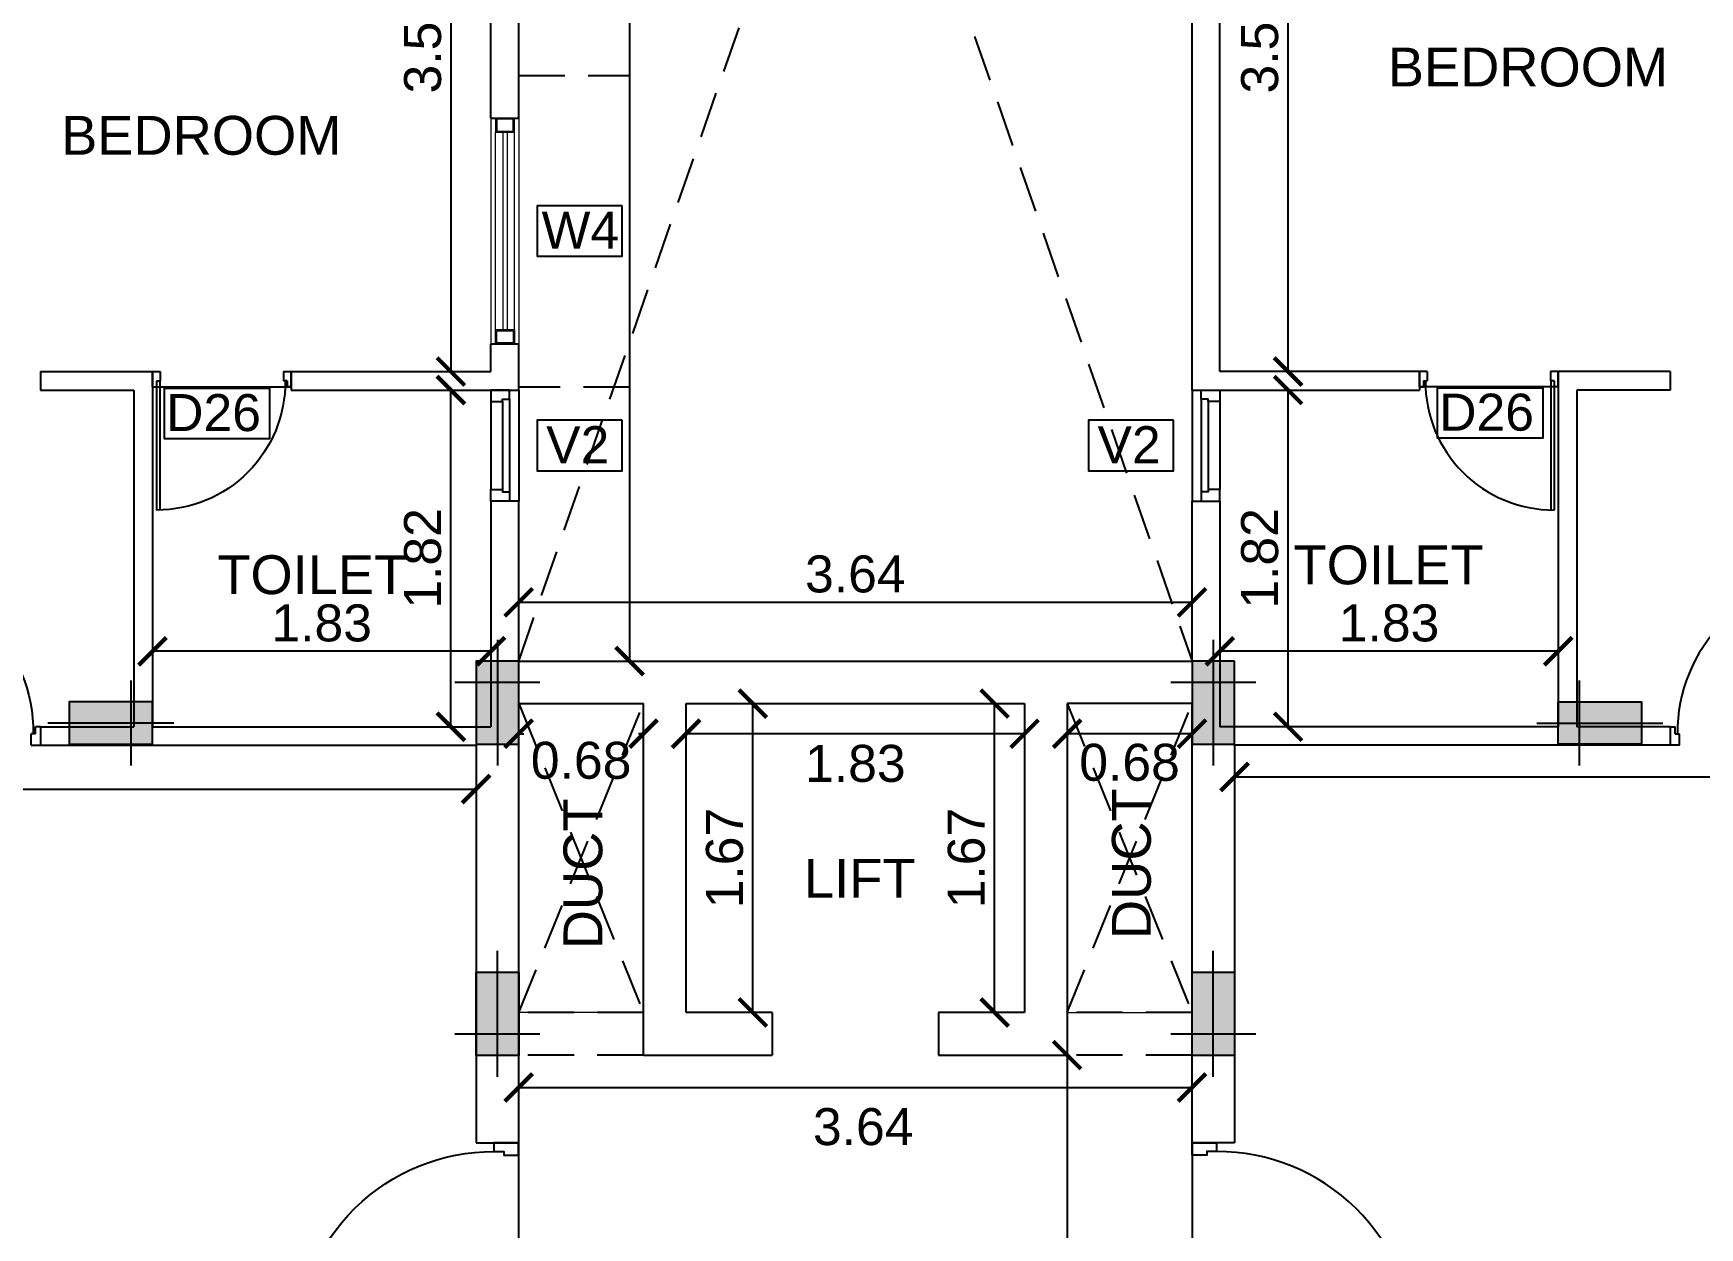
# Model space of a CAD drawing. Header units: metres. Extents: x 2130 to 3135, y 5414 to 5819.
# Drawn here: x 2916.12 to 2925.13, y 5622.98 to 5629.44 of the extents above; entities that cross this region are included whole.
import ezdxf
from ezdxf.enums import TextEntityAlignment as Align

# ---------------------------------------------------------------- set-up
doc = ezdxf.new("R2010")
doc.units = ezdxf.units.M
doc.header["$MEASUREMENT"] = 0
doc.header["$PDMODE"] = 34
doc.linetypes.add('HIDDEN', pattern=[0.375, 0.25, -0.125])
doc.layers.get('0').update_dxf_attribs({"lineweight": 18})
doc.layers.get('Defpoints').update_dxf_attribs({"lineweight": 18})
for name, color, linetype in [('col', 1, 'Continuous'), ('DIM', 8, 'Continuous'), ('JD', 3, 'Continuous'), ('WALL', 2, 'Continuous'), ('WIN', 5, 'Continuous')]:
    doc.layers.add(name, color=color, linetype=linetype)
doc.layers.add('text', color=7, linetype='Continuous', lineweight=25)
doc.styles.add('A1', font='arial.ttf')
doc.styles.add('R1', font='arial.ttf')
doc.dimstyles.new('DIM-CMDA', dxfattribs={"dimtxt": 0.2, "dimasz": 0.15, "dimexe": 0.05, "dimexo": 0.0625, "dimgap": 0.05, "dimtad": 1, "dimzin": 1, "dimdsep": 46, "dimtxsty": 'R1', "dimblk": 'ARCHTICK', "dimcen": 0.09, "dimse1": 1, "dimse2": 1, "dimclrd": 8, "dimclre": 8, "dimadec": 0, "dimazin": 0, "dimtm": 1e-09, "dimtfac": 1, "dimtofl": 0, "dimtmove": 2, "dimatfit": 3, "dimfxl": 0, "dimtolj": 1, "dimtzin": 0, "dimlwd": -1, "dimlwe": -1, "dimarcsym": 0})

# ---------------------------------------------------------------- blocks, each defined once
blk = doc.blocks.new('A$C184E58E8')
for points in [[(825, 900), (825, 820), (865, 820), (865, 900)], [(825, 180), (825, 820), (865, 820), (865, 180)], [(835, 180), (835, 820), (855, 820), (855, 180)], [(825, 100), (825, 180), (865, 180), (865, 100)], [(35, 100), (35, 60), (50, 60), (50, 50), (50, 0), (0, 0), (0, 100)], [(865, 100), (900, 100), (900, 0), (850, 0), (850, 50), (850, 60), (865, 60)]]:
    blk.add_lwpolyline(points, close=True)
blk.add_arc((830, 105), 795, 90.36035, 180.36035)
blk = doc.blocks.new('MD')
at = {"layer": 'WIN'}
blk.add_line((-132.8668, 1580.5607), (-133.9268, 1580.5607), dxfattribs=at)
at = {"layer": 'WIN', "xscale": -0.0011777777776842, "yscale": 0.0011777777776842, "zscale": 0.0011777777776842}
blk.add_blockref('A$C184E58E8', (-132.8668, 1580.5607), dxfattribs=at)
blk = doc.blocks.new('A$C451D3D78')
at = {"layer": 'WIN'}
for p, q in [((0.8133, 0.915), (0.9133, 0.915)), ((0.8133, 0.915), (0.8133, 0.8881)), ((0.9133, 0.915), (0.9133, 0.8642)), ((0.8515, 0.8873), (0, 0.8873)), ((0.8515, 0.8661), (0.0013, 0.8661)), ((0.8515, 0.8881), (0.8133, 0.8881)), ((0.8515, 0.8881), (0.8515, 0.8642)), ((0.9133, 0.8642), (0.8515, 0.8642)), ((0.8515, 0.0269), (0.8133, 0.0269)), ((0.8133, 0), (0.8133, 0.0269)), ((0.9133, 0.0508), (0.8515, 0.0508)), ((0.8515, 0.0269), (0.8515, 0.0508)), ((0.9133, 0.0508), (0.9133, 0)), ((0.8133, 0), (0.9133, 0))]:
    blk.add_line(p, q, dxfattribs=at)
blk.add_arc((0.8462, 0.8847), 0.8458, 179.82075, 270.35447, dxfattribs=at)
blk = doc.blocks.new('A$C43150011')
at = {"layer": 'WIN'}
for p, q in [((0.6667, 0.75), (0.7486, 0.75)), ((0.6667, 0.75), (0.6667, 0.7279)), ((0.6979, 0.7279), (0.6667, 0.7279)), ((0.6979, 0.7279), (0.6979, 0.7083)), ((0.7486, 0.7083), (0.7486, 0.75)), ((0.7486, 0.7083), (0.6979, 0.7083)), ((0.6979, 0.0227), (0, 0.0227)), ((0.6979, 0.0401), (0.0011, 0.0401)), ((0.6667, 0), (0.6667, 0.0221)), ((0.6979, 0.0221), (0.6667, 0.0221)), ((0.6667, 0), (0.7486, 0)), ((0.7486, 0.0417), (0.6979, 0.0417)), ((0.6979, 0.0221), (0.6979, 0.0417)), ((0.7486, 0), (0.7486, 0.0417))]:
    blk.add_line(p, q, dxfattribs=at)
blk.add_lwpolyline([(0.6667, 0), (0.6667, 0.75)], dxfattribs=at)
blk.add_arc((0.6936, 0.0249), 0.6933, 89.64553, 180.17925, dxfattribs=at)
blk = doc.blocks.new('A$C5D530010')
at = {"layer": 'WIN', "lineweight": 9}
blk.add_lwpolyline([(0.0635, 0.0766), (0.0635, 1.1434), (0.0889, 1.1434), (0.0889, 0.0766)], close=True, dxfattribs=at)
at = {"color": 7, "lineweight": 9}
for points in [[(0.0254, 1.22), (0.127, 1.22), (0.127, 1.1434), (0.0254, 1.1434)], [(0.0254, 0), (0.0254, 0.0766), (0.127, 0.0766), (0.127, 0)]]:
    blk.add_wipeout(points, dxfattribs=at).dxf.layer = 'WIN'
at = {"layer": 'WIN', "lineweight": 9}
for p, q in [((0, 0), (0, 1.22)), ((0.15, 0), (0.15, 1.22)), ((0.0254, 1.1434), (0.0254, 0.0766)), ((0.127, 1.1434), (0.127, 0.0766))]:
    blk.add_line(p, q, dxfattribs=at)
at = {"layer": 'WIN', "color": 7, "lineweight": 9}
for points in [[(0.0254, 1.22), (0.0254, 1.1434), (0.127, 1.1434), (0.127, 1.22), (0.0254, 1.22)], [(0.127, 0), (0.0254, 0), (0.0254, 0.0766), (0.127, 0.0766), (0.127, 0)]]:
    blk.add_lwpolyline(points, dxfattribs=at)
for points in [[(0.0315, 1.2139), (0.0315, 1.1495), (0.1209, 1.1495), (0.1209, 1.2139)], [(0.1209, 0.0061), (0.0315, 0.0061), (0.0315, 0.0705), (0.1209, 0.0705)]]:
    blk.add_lwpolyline(points, close=True, dxfattribs=at)
blk = doc.blocks.new('A$C1E3E09E3')
at = {"layer": 'WIN'}
for p, q in [((0, 0.6), (0, 0)), ((0.0499, 0.5505), (0.0499, 0.0495)), ((0.0875, 0.5375), (0.0875, 0.0625)), ((0.15, 0.5375), (0.15, 0.0625))]:
    blk.add_line(p, q, dxfattribs=at)
at = {"layer": 'WIN', "color": 9}
for points in [[(0.0499, 0.5505), (0.0499, 0.6), (0.15, 0.6), (0.15, 0.5375), (0.0875, 0.5375), (0.0875, 0.5505), (0.0499, 0.5505)], [(0.0499, 0.0495), (0.0499, 0), (0.15, 0), (0.15, 0.0625), (0.0875, 0.0625), (0.0875, 0.0495), (0.0499, 0.0495)]]:
    blk.add_lwpolyline(points, dxfattribs=at)
blk = doc.blocks.new('230x450')
blk.add_hatch(color=0).paths.add_polyline_path([(1594.8731, -175.0392), (1595.1031, -175.0392), (1595.1031, -175.4892), (1594.8731, -175.4892)])
at = {"color": 0}
for p, q in [((1594.9881, -174.9242), (1594.9881, -175.6042)), ((1594.7581, -175.1542), (1595.2181, -175.1542))]:
    blk.add_line(p, q, dxfattribs=at)
blk.add_lwpolyline([(1594.8731, -175.0392), (1595.1031, -175.0392), (1595.1031, -175.4892), (1594.8731, -175.4892)], close=True, dxfattribs=at)
blk = doc.blocks.new('_ArchTick')
at = {"color": 0, "linetype": 'ByBlock', "const_width": 0.15}
blk.add_lwpolyline([(-0.5, -0.5), (0.5, 0.5)], dxfattribs=at)
blk = doc.blocks.new('*D184')
at = {"layer": 'Defpoints', "color": 0}
for p in [(2921.1976, 5636.5075), (2919.3463, 5626.0475), (2921.1976, 5626.0475)]:
    blk.add_point(p, dxfattribs=at)
at = {"layer": 'DIM', "color": 8}
blk.add_line((2919.3463, 5636.5075), (2919.3463, 5626.0475), dxfattribs=at)
at = {"layer": 'DIM', "color": 8, "xscale": 0.15, "yscale": 0.15, "zscale": 0.15}
for p, rotation in [((2919.3463, 5636.5075), 90), ((2919.3463, 5626.0475), 270)]:
    blk.add_blockref('_ArchTick', p, dxfattribs=dict(at, rotation=rotation))
at = {"layer": 'DIM', "color": 0, "insert": (2919.1942, 5631.2775), "char_height": 0.2, "attachment_point": 5, "rotation": 90, "style": 'R1'}
blk.add_mtext('\\A1;10.46', dxfattribs=at)
blk = doc.blocks.new('*D363')
at = {"layer": 'Defpoints', "color": 0}
for p in [(2929.5363, 5625.4214), (2922.6163, 5623.6922), (2929.5363, 5623.0175)]:
    blk.add_point(p, dxfattribs=at)
at = {"layer": 'DIM', "color": 8}
blk.add_line((2922.6163, 5625.4214), (2929.5363, 5625.4214), dxfattribs=at)
at = {"layer": 'DIM', "color": 8, "xscale": 0.15, "yscale": 0.15, "zscale": 0.15, "rotation": 180}
blk.add_blockref('_ArchTick', (2922.6163, 5625.4214), dxfattribs=at)
at = {"layer": 'DIM', "color": 8, "xscale": 0.15, "yscale": 0.15, "zscale": 0.15}
blk.add_blockref('_ArchTick', (2929.5363, 5625.4214), dxfattribs=at)
at = {"layer": 'DIM', "color": 0, "insert": (2926.2513, 5625.2076), "char_height": 0.2, "attachment_point": 5, "style": 'R1'}
blk.add_mtext('\\A1;6.92', dxfattribs=at)
blk = doc.blocks.new('*D366')
at = {"layer": 'Defpoints', "color": 0}
for p in [(2919.6513, 5625.8175), (2921.4813, 5625.8175), (2919.6513, 5625.6549)]:
    blk.add_point(p, dxfattribs=at)
at = {"layer": 'DIM', "color": 8}
blk.add_line((2921.4813, 5625.6549), (2919.6513, 5625.6549), dxfattribs=at)
at = {"layer": 'DIM', "color": 8, "xscale": 0.15, "yscale": 0.15, "zscale": 0.15, "rotation": 180}
blk.add_blockref('_ArchTick', (2919.6513, 5625.6549), dxfattribs=at)
at = {"layer": 'DIM', "color": 8, "xscale": 0.15, "yscale": 0.15, "zscale": 0.15}
blk.add_blockref('_ArchTick', (2921.4813, 5625.6549), dxfattribs=at)
at = {"layer": 'DIM', "color": 0, "insert": (2920.5663, 5625.4932), "char_height": 0.2, "attachment_point": 5, "style": 'R1'}
blk.add_mtext('\\A1;1.83', dxfattribs=at)
blk = doc.blocks.new('*D367')
at = {"layer": 'Defpoints', "color": 0}
for p in [(2921.3193, 5625.8175), (2921.4813, 5625.8175), (2921.4813, 5624.1475)]:
    blk.add_point(p, dxfattribs=at)
at = {"layer": 'DIM', "color": 8}
blk.add_line((2921.3193, 5624.1475), (2921.3193, 5625.8175), dxfattribs=at)
at = {"layer": 'DIM', "color": 8, "xscale": 0.15, "yscale": 0.15, "zscale": 0.15}
for p, rotation in [((2921.3193, 5625.8175), 90), ((2921.3193, 5624.1475), 270)]:
    blk.add_blockref('_ArchTick', p, dxfattribs=dict(at, rotation=rotation))
at = {"layer": 'DIM', "color": 0, "insert": (2921.1672, 5624.9825), "char_height": 0.2, "attachment_point": 5, "rotation": 90, "style": 'R1'}
blk.add_mtext('\\A1;1.67', dxfattribs=at)
blk = doc.blocks.new('*D368')
at = {"layer": 'Defpoints', "color": 0}
for p in [(2918.7463, 5625.8175), (2919.4213, 5625.8175), (2918.7463, 5625.6549)]:
    blk.add_point(p, dxfattribs=at)
at = {"layer": 'DIM', "color": 8}
for p, q in [((2918.7463, 5625.6549), (2918.7738, 5625.6549)), ((2919.4213, 5625.6549), (2919.3937, 5625.6549))]:
    blk.add_line(p, q, dxfattribs=at)
at = {"layer": 'DIM', "color": 8, "xscale": 0.15, "yscale": 0.15, "zscale": 0.15, "rotation": 180}
blk.add_blockref('_ArchTick', (2918.7463, 5625.6549), dxfattribs=at)
at = {"layer": 'DIM', "color": 8, "xscale": 0.15, "yscale": 0.15, "zscale": 0.15}
blk.add_blockref('_ArchTick', (2919.4213, 5625.6549), dxfattribs=at)
at = {"layer": 'DIM', "color": 0, "insert": (2919.0838, 5625.5098), "char_height": 0.2, "attachment_point": 5, "style": 'R1'}
blk.add_mtext('\\A1;0.68', dxfattribs=at)
blk = doc.blocks.new('*D369')
at = {"layer": 'Defpoints', "color": 0}
for p in [(2919.6513, 5625.8175), (2920.0121, 5625.8175), (2919.6513, 5624.1475)]:
    blk.add_point(p, dxfattribs=at)
at = {"layer": 'DIM', "color": 8}
blk.add_line((2920.0121, 5624.1475), (2920.0121, 5625.8175), dxfattribs=at)
at = {"layer": 'DIM', "color": 8, "xscale": 0.15, "yscale": 0.15, "zscale": 0.15}
for p, rotation in [((2920.0121, 5625.8175), 90), ((2920.0121, 5624.1475), 270)]:
    blk.add_blockref('_ArchTick', p, dxfattribs=dict(at, rotation=rotation))
at = {"layer": 'DIM', "color": 0, "insert": (2919.86, 5624.9825), "char_height": 0.2, "attachment_point": 5, "rotation": 90, "style": 'R1'}
blk.add_mtext('\\A1;1.67', dxfattribs=at)
blk = doc.blocks.new('*D370')
at = {"layer": 'Defpoints', "color": 0}
for p in [(2921.7113, 5625.8175), (2922.3863, 5625.8175), (2921.7113, 5625.6549)]:
    blk.add_point(p, dxfattribs=at)
at = {"layer": 'DIM', "color": 8}
blk.add_line((2922.3863, 5625.6549), (2921.7113, 5625.6549), dxfattribs=at)
at = {"layer": 'DIM', "color": 8, "xscale": 0.15, "yscale": 0.15, "zscale": 0.15, "rotation": 180}
blk.add_blockref('_ArchTick', (2921.7113, 5625.6549), dxfattribs=at)
at = {"layer": 'DIM', "color": 8, "xscale": 0.15, "yscale": 0.15, "zscale": 0.15}
blk.add_blockref('_ArchTick', (2922.3863, 5625.6549), dxfattribs=at)
at = {"layer": 'DIM', "color": 0, "insert": (2922.0488, 5625.499), "char_height": 0.2, "attachment_point": 5, "style": 'R1'}
blk.add_mtext('\\A1;0.68', dxfattribs=at)
blk = doc.blocks.new('*D371')
at = {"layer": 'Defpoints', "color": 0}
for p in [(2922.3863, 5623.7423), (2918.7463, 5623.6135), (2922.3863, 5623.5734)]:
    blk.add_point(p, dxfattribs=at)
at = {"layer": 'DIM', "color": 8}
blk.add_line((2918.7463, 5623.7423), (2922.3863, 5623.7423), dxfattribs=at)
at = {"layer": 'DIM', "color": 8, "xscale": 0.15, "yscale": 0.15, "zscale": 0.15, "rotation": 180}
blk.add_blockref('_ArchTick', (2918.7463, 5623.7423), dxfattribs=at)
at = {"layer": 'DIM', "color": 8, "xscale": 0.15, "yscale": 0.15, "zscale": 0.15}
blk.add_blockref('_ArchTick', (2922.3863, 5623.7423), dxfattribs=at)
at = {"layer": 'DIM', "color": 0, "insert": (2920.6089, 5623.5294), "char_height": 0.2, "attachment_point": 5, "style": 'R1'}
blk.add_mtext('\\A1;3.64', dxfattribs=at)
blk = doc.blocks.new('*D372')
at = {"layer": 'Defpoints', "color": 0}
for p in [(2921.3638, 5623.9175), (2921.3638, 5620.6375), (2921.7113, 5620.6375)]:
    blk.add_point(p, dxfattribs=at)
at = {"layer": 'DIM', "color": 8}
blk.add_line((2921.7113, 5623.9175), (2921.7113, 5620.6375), dxfattribs=at)
at = {"layer": 'DIM', "color": 8, "xscale": 0.15, "yscale": 0.15, "zscale": 0.15}
for p, rotation in [((2921.7113, 5623.9175), 90), ((2921.7113, 5620.6375), 270)]:
    blk.add_blockref('_ArchTick', p, dxfattribs=dict(at, rotation=rotation))
at = {"layer": 'DIM', "color": 0, "insert": (2921.5591, 5622.2775), "char_height": 0.2, "attachment_point": 5, "rotation": 90, "style": 'R1'}
blk.add_mtext('\\A1;3.28', dxfattribs=at)
blk = doc.blocks.new('*D377')
at = {"layer": 'Defpoints', "color": 0}
for p in [(2911.5963, 5625.5191), (2918.5163, 5625.5191), (2918.5163, 5625.3553)]:
    blk.add_point(p, dxfattribs=at)
at = {"layer": 'DIM', "color": 8}
blk.add_line((2911.5963, 5625.3553), (2918.5163, 5625.3553), dxfattribs=at)
at = {"layer": 'DIM', "color": 8, "xscale": 0.15, "yscale": 0.15, "zscale": 0.15, "rotation": 180}
blk.add_blockref('_ArchTick', (2911.5963, 5625.3553), dxfattribs=at)
at = {"layer": 'DIM', "color": 8, "xscale": 0.15, "yscale": 0.15, "zscale": 0.15}
blk.add_blockref('_ArchTick', (2918.5163, 5625.3553), dxfattribs=at)
at = {"layer": 'DIM', "color": 0, "insert": (2914.8813, 5625.1715), "char_height": 0.2, "attachment_point": 5, "style": 'R1'}
blk.add_mtext('\\A1;6.92', dxfattribs=at)
blk = doc.blocks.new('*D384')
at = {"layer": 'Defpoints', "color": 0}
for p in [(2916.7663, 5626.1002), (2916.7663, 5625.6925), (2918.5963, 5625.6925)]:
    blk.add_point(p, dxfattribs=at)
at = {"layer": 'DIM', "color": 8}
blk.add_line((2918.5963, 5626.1002), (2916.7663, 5626.1002), dxfattribs=at)
at = {"layer": 'DIM', "color": 8, "xscale": 0.15, "yscale": 0.15, "zscale": 0.15, "rotation": 180}
blk.add_blockref('_ArchTick', (2916.7663, 5626.1002), dxfattribs=at)
at = {"layer": 'DIM', "color": 8, "xscale": 0.15, "yscale": 0.15, "zscale": 0.15}
blk.add_blockref('_ArchTick', (2918.5963, 5626.1002), dxfattribs=at)
at = {"layer": 'DIM', "color": 0, "insert": (2917.6813, 5626.2524), "char_height": 0.2, "attachment_point": 5, "style": 'R1'}
blk.add_mtext('\\A1;1.83', dxfattribs=at)
blk = doc.blocks.new('*D385')
at = {"layer": 'Defpoints', "color": 0}
for p in [(2918.1433, 5627.5125), (2918.3802, 5627.5125), (2918.1433, 5625.6925)]:
    blk.add_point(p, dxfattribs=at)
at = {"layer": 'DIM', "color": 8}
blk.add_line((2918.3802, 5625.6925), (2918.3802, 5627.5125), dxfattribs=at)
at = {"layer": 'DIM', "color": 8, "xscale": 0.15, "yscale": 0.15, "zscale": 0.15}
for p, rotation in [((2918.3802, 5627.5125), 90), ((2918.3802, 5625.6925), 270)]:
    blk.add_blockref('_ArchTick', p, dxfattribs=dict(at, rotation=rotation))
at = {"layer": 'DIM', "color": 0, "insert": (2918.228, 5626.6025), "char_height": 0.2, "attachment_point": 5, "rotation": 90, "style": 'R1'}
blk.add_mtext('\\A1;1.82', dxfattribs=at)
blk = doc.blocks.new('*D386')
at = {"layer": 'Defpoints', "color": 0}
for p in [(2922.5363, 5626.1002), (2922.5363, 5625.6925), (2924.3663, 5625.6925)]:
    blk.add_point(p, dxfattribs=at)
at = {"layer": 'DIM', "color": 8}
blk.add_line((2924.3663, 5626.1002), (2922.5363, 5626.1002), dxfattribs=at)
at = {"layer": 'DIM', "color": 8, "xscale": 0.15, "yscale": 0.15, "zscale": 0.15, "rotation": 180}
blk.add_blockref('_ArchTick', (2922.5363, 5626.1002), dxfattribs=at)
at = {"layer": 'DIM', "color": 8, "xscale": 0.15, "yscale": 0.15, "zscale": 0.15}
blk.add_blockref('_ArchTick', (2924.3663, 5626.1002), dxfattribs=at)
at = {"layer": 'DIM', "color": 0, "insert": (2923.4513, 5626.2524), "char_height": 0.2, "attachment_point": 5, "style": 'R1'}
blk.add_mtext('\\A1;1.83', dxfattribs=at)
blk = doc.blocks.new('*D388')
at = {"layer": 'Defpoints', "color": 0}
for p in [(2917.6977, 5631.1625), (2917.6977, 5627.6125), (2918.3802, 5627.6125)]:
    blk.add_point(p, dxfattribs=at)
at = {"layer": 'DIM', "color": 8}
blk.add_line((2918.3802, 5631.1625), (2918.3802, 5627.6125), dxfattribs=at)
at = {"layer": 'DIM', "color": 8, "xscale": 0.15, "yscale": 0.15, "zscale": 0.15}
for p, rotation in [((2918.3802, 5631.1625), 90), ((2918.3802, 5627.6125), 270)]:
    blk.add_blockref('_ArchTick', p, dxfattribs=dict(at, rotation=rotation))
at = {"layer": 'DIM', "color": 0, "insert": (2918.228, 5629.3875), "char_height": 0.2, "attachment_point": 5, "rotation": 90, "style": 'R1'}
blk.add_mtext('\\A1;3.55', dxfattribs=at)
blk = doc.blocks.new('*D389')
at = {"layer": 'Defpoints', "color": 0}
for p in [(2922.8817, 5627.5125), (2922.9054, 5627.5125), (2922.8817, 5625.6925)]:
    blk.add_point(p, dxfattribs=at)
at = {"layer": 'DIM', "color": 8}
blk.add_line((2922.9054, 5625.6925), (2922.9054, 5627.5125), dxfattribs=at)
at = {"layer": 'DIM', "color": 8, "xscale": 0.15, "yscale": 0.15, "zscale": 0.15}
for p, rotation in [((2922.9054, 5627.5125), 90), ((2922.9054, 5625.6925), 270)]:
    blk.add_blockref('_ArchTick', p, dxfattribs=dict(at, rotation=rotation))
at = {"layer": 'DIM', "color": 0, "insert": (2922.7532, 5626.6025), "char_height": 0.2, "attachment_point": 5, "rotation": 90, "style": 'R1'}
blk.add_mtext('\\A1;1.82', dxfattribs=at)
blk = doc.blocks.new('*D390')
at = {"layer": 'Defpoints', "color": 0}
for p in [(2922.9054, 5631.1625), (2923.3178, 5631.1625), (2923.3178, 5627.6125)]:
    blk.add_point(p, dxfattribs=at)
at = {"layer": 'DIM', "color": 8}
blk.add_line((2922.9054, 5627.6125), (2922.9054, 5631.1625), dxfattribs=at)
at = {"layer": 'DIM', "color": 8, "xscale": 0.15, "yscale": 0.15, "zscale": 0.15}
for p, rotation in [((2922.9054, 5631.1625), 90), ((2922.9054, 5627.6125), 270)]:
    blk.add_blockref('_ArchTick', p, dxfattribs=dict(at, rotation=rotation))
at = {"layer": 'DIM', "color": 0, "insert": (2922.7532, 5629.3875), "char_height": 0.2, "attachment_point": 5, "rotation": 90, "style": 'R1'}
blk.add_mtext('\\A1;3.55', dxfattribs=at)
blk = doc.blocks.new('*D396')
at = {"layer": 'Defpoints', "color": 0}
for p in [(2918.7463, 5626.5741), (2922.3863, 5626.5741), (2922.3863, 5626.3651)]:
    blk.add_point(p, dxfattribs=at)
at = {"layer": 'DIM', "color": 8}
blk.add_line((2918.7463, 5626.3651), (2922.3863, 5626.3651), dxfattribs=at)
at = {"layer": 'DIM', "color": 8, "xscale": 0.15, "yscale": 0.15, "zscale": 0.15, "rotation": 180}
blk.add_blockref('_ArchTick', (2918.7463, 5626.3651), dxfattribs=at)
at = {"layer": 'DIM', "color": 8, "xscale": 0.15, "yscale": 0.15, "zscale": 0.15}
blk.add_blockref('_ArchTick', (2922.3863, 5626.3651), dxfattribs=at)
at = {"layer": 'DIM', "color": 0, "insert": (2920.5663, 5626.5172), "char_height": 0.2, "attachment_point": 5, "style": 'R1'}
blk.add_mtext('\\A1;3.64', dxfattribs=at)

msp = doc.modelspace()

# ---------------------------------------------------------------- linework, layer by layer
at = {"color": 4}
for points in [[(2909.1663, 5630.6675), (2912.8163, 5630.6675), (2912.8163, 5629.6675), (2915.0963, 5629.6675), (2915.0963, 5631.2775), (2918.7463, 5631.2775), (2918.7463, 5622.1275), (2911.4463, 5622.1275), (2911.4463, 5625.5425), (2909.1663, 5625.5425)], [(2931.9663, 5630.6675), (2928.3163, 5630.6675), (2928.3163, 5629.6675), (2926.0363, 5629.6675), (2926.0363, 5631.2775), (2922.3863, 5631.2775), (2922.3863, 5622.1275), (2929.6863, 5622.1275), (2929.6863, 5625.5425), (2931.9663, 5625.5425)]]:
    msp.add_lwpolyline(points, close=True, dxfattribs=at)
at = {"color": 3}
for points in [[(2918.7457, 5625.8175), (2919.4213, 5625.8175), (2919.4213, 5624.1475), (2918.7457, 5624.1475)], [(2921.7113, 5624.1475), (2922.3863, 5624.1475), (2922.3863, 5625.8175), (2921.7113, 5625.8175)]]:
    msp.add_lwpolyline(points, close=True, dxfattribs=at)
at = {"layer": 'JD', "color": 8}
for points in [[(2919.3058, 5628.5092), (2918.8463, 5628.5092), (2918.8463, 5628.2358), (2919.3058, 5628.2358)], [(2916.8311, 5627.5229), (2917.4001, 5627.5229), (2917.4001, 5627.2495), (2916.8311, 5627.2495)], [(2923.7131, 5627.5251), (2924.282, 5627.5251), (2924.282, 5627.2517), (2923.7131, 5627.2517)], [(2919.3058, 5627.3492), (2918.8463, 5627.3492), (2918.8463, 5627.0758), (2919.3058, 5627.0758)], [(2922.2863, 5627.3492), (2921.8268, 5627.3492), (2921.8268, 5627.0758), (2922.2863, 5627.0758)]]:
    msp.add_lwpolyline(points, close=True, dxfattribs=at)
at = {"layer": 'WALL', "color": 2}
for p, q in [((2918.7463, 5628.9825), (2918.7463, 5633.6298)), ((2918.5963, 5628.9825), (2918.5963, 5631.1625)), ((2922.3863, 5627.5125), (2922.3863, 5629.7306)), ((2922.5363, 5627.6125), (2922.5363, 5629.7306)), ((2918.5963, 5627.6125), (2918.5963, 5627.7625)), ((2918.7463, 5627.5125), (2918.7463, 5627.7625)), ((2916.1613, 5627.6125), (2916.1613, 5627.5125)), ((2916.7663, 5627.6125), (2916.7663, 5625.6925)), ((2917.5163, 5627.6125), (2917.5163, 5627.5125)), ((2923.6163, 5627.6125), (2923.6163, 5627.5125)), ((2924.3663, 5627.6125), (2924.3663, 5625.6925)), ((2924.9713, 5627.6125), (2924.9713, 5627.5125)), ((2916.6663, 5627.5125), (2916.6663, 5625.6925)), ((2924.4663, 5627.5125), (2924.4663, 5625.6925)), ((2918.5963, 5626.9125), (2918.5963, 5625.6925)), ((2918.7463, 5626.0475), (2918.7463, 5626.9125)), ((2922.3863, 5626.0475), (2922.3863, 5626.9125)), ((2922.5363, 5626.9125), (2922.5363, 5625.6925)), ((2916.1613, 5625.6925), (2916.1613, 5625.5925)), ((2924.9713, 5625.6925), (2924.9713, 5625.5925)), ((2918.5163, 5625.5925), (2918.5163, 5623.4425)), ((2922.6163, 5625.5925), (2922.6163, 5623.4425))]:
    msp.add_line(p, q, dxfattribs=at)
at = {"layer": 'WALL', "linetype": 'Continuous'}
msp.add_line((2918.5963, 5627.7625), (2918.7463, 5627.7625), dxfattribs=at)
at = {"layer": 'WALL'}
for p, q in [((2916.1613, 5627.6125), (2916.7663, 5627.6125)), ((2917.5163, 5627.6125), (2918.5963, 5627.6125)), ((2923.6163, 5627.6125), (2922.5363, 5627.6125)), ((2924.9713, 5627.6125), (2924.3663, 5627.6125)), ((2916.1613, 5627.5125), (2916.6663, 5627.5125)), ((2917.5163, 5627.5125), (2918.7463, 5627.5125)), ((2922.3863, 5627.5125), (2923.6163, 5627.5125)), ((2924.9713, 5627.5125), (2924.4663, 5627.5125)), ((2918.7463, 5626.9125), (2918.5963, 5626.9125)), ((2922.3863, 5626.9125), (2922.5363, 5626.9125)), ((2918.7463, 5626.0475), (2922.3863, 5626.0475)), ((2918.7463, 5625.8175), (2919.4213, 5625.8175)), ((2919.4213, 5623.9175), (2919.4213, 5625.8175)), ((2919.6513, 5625.8175), (2921.4813, 5625.8175)), ((2919.6513, 5624.1475), (2919.6513, 5625.8175)), ((2921.4813, 5625.8175), (2921.4813, 5624.1475)), ((2916.1613, 5625.6925), (2916.6663, 5625.6925)), ((2916.7663, 5625.6925), (2918.5963, 5625.6925)), ((2924.3663, 5625.6925), (2922.5363, 5625.6925)), ((2924.9713, 5625.6925), (2924.4663, 5625.6925)), ((2916.1613, 5625.5925), (2918.5163, 5625.5925)), ((2924.9713, 5625.5925), (2922.6163, 5625.5925)), ((2921.4813, 5624.1475), (2921.0163, 5624.1475)), ((2918.5163, 5623.4425), (2918.7463, 5623.4425)), ((2922.6163, 5623.4425), (2922.3863, 5623.4425))]:
    msp.add_line(p, q, dxfattribs=at)
at = {"layer": 'WALL', "color": 8, "linetype": 'HIDDEN'}
for points in [[(2918.7463, 5636.5075), (2922.3863, 5626.0475)], [(2918.7463, 5626.0475), (2922.3863, 5636.5075)], [(2918.7463, 5624.1475), (2919.4213, 5625.8175)], [(2918.7463, 5625.8175), (2919.4213, 5624.1475)], [(2921.7113, 5624.1475), (2922.3863, 5625.8175)], [(2921.7113, 5625.8175), (2922.3863, 5624.1475)], [(2919.4213, 5624.1475), (2918.7463, 5624.1475)], [(2922.3863, 5624.1475), (2921.7113, 5624.1475)], [(2919.4213, 5623.9175), (2918.7463, 5623.9175)], [(2922.3863, 5623.9175), (2921.7113, 5623.9175)]]:
    msp.add_lwpolyline(points, dxfattribs=at)
at = {"layer": 'WALL'}
for points in [[(2918.5963, 5628.9825), (2918.7463, 5628.9825)], [(2918.5963, 5627.7625), (2918.7463, 5627.7625)], [(2918.7463, 5623.4425), (2918.7463, 5625.8154)], [(2921.7113, 5625.8175), (2921.7113, 5623.9175)], [(2922.3863, 5623.4425), (2922.3863, 5625.8175), (2921.7113, 5625.8175)], [(2920.1163, 5624.1475), (2919.6513, 5624.1475)], [(2920.1163, 5624.1475), (2920.1163, 5623.9175)], [(2921.0163, 5624.1475), (2921.0163, 5623.9175)], [(2919.4213, 5623.9175), (2920.1163, 5623.9175)], [(2921.0163, 5623.9175), (2921.7113, 5623.9175)]]:
    msp.add_lwpolyline(points, dxfattribs=at)

# ---------------------------------------------------------------- block references
at = {"layer": 'col', "color": 3, "xscale": -1}
for p in [(4513.6194, 5801.0867), (4517.4894, 5801.0867)]:
    msp.add_blockref('230x450', p, dxfattribs=at)
at = {"layer": 'col', "color": 3, "xscale": -1, "rotation": 270}
msp.add_blockref('230x450', (3091.8055, 4030.7244), dxfattribs=at)
at = {"layer": 'col', "color": 3}
for p, rotation in [((2749.3271, 4030.7244), 90), ((4513.6194, 5448.8763), 180), ((4517.4894, 5448.8763), 180)]:
    msp.add_blockref('230x450', p, dxfattribs=dict(at, rotation=rotation))
at = {"layer": 'WALL', "color": 6, "linetype": 'Continuous', "yscale": 1.132075471787969}
for p, xscale, zscale, rotation in [((4708.0602, 5773.8577), 1.132075471787969, 1.132075471787969, 90), ((1133.0723, 5773.8577), -1.132075471787969, 1.132075471787945, 270)]:
    msp.add_blockref('MD', p, dxfattribs=dict(at, xscale=xscale, zscale=zscale, rotation=rotation))
at = {"layer": 'WIN', "xscale": -1}
for name, p, rotation in [('A$C43150011', (2916.7663, 5626.8638), 270), ('A$C451D3D78', (2916.1613, 5626.5058), 90)]:
    msp.add_blockref(name, p, dxfattribs=dict(at, rotation=rotation))
at = {"layer": 'WIN'}
for name, p, rotation in [('A$C43150011', (2924.3663, 5626.8638), 90), ('A$C451D3D78', (2924.9713, 5626.5058), 270)]:
    msp.add_blockref(name, p, dxfattribs=dict(at, rotation=rotation))
at = {"layer": 'WIN', "xscale": -1}
msp.add_blockref('A$C1E3E09E3', (2918.7463, 5626.9125), dxfattribs=at)
at = {"layer": 'WIN'}
msp.add_blockref('A$C1E3E09E3', (2922.3863, 5626.9125), dxfattribs=at)

# ---------------------------------------------------------------- texts
at = {"layer": 'JD', "style": 'R1'}
for s, p in [('W4', (2918.8705, 5628.2771)), ('D26', (2916.8406, 5627.2908)), ('D26', (2923.7226, 5627.293)), ('V2', (2918.8947, 5627.1171)), ('V2', (2921.8752, 5627.1171))]:
    msp.add_text(s, height=0.2, dxfattribs=at).set_placement(p)
at = {"layer": 'text', "style": 'A1'}
for s, p in [('BEDROOM', (2924.2026, 5629.2589)), ('BEDROOM', (2917.0305, 5628.8897)), ('TOILET', (2923.4486, 5626.5674)), ('TOILET', (2917.6306, 5626.5145)), ('LIFT', (2920.5901, 5624.8733))]:
    msp.add_text(s, height=0.21, dxfattribs=at).set_placement(p, align=Align.MIDDLE_CENTER)
for p in [(2922.0585, 5624.9522), (2919.0935, 5624.8969)]:
    msp.add_text('DUCT', height=0.21, rotation=90, dxfattribs=at).set_placement(p, align=Align.MIDDLE_CENTER)

# ---------------------------------------------------------------- dimensions: what is measured, and where the dimension line sits
at = {"layer": 'DIM', "color": 7}
for base, p1, p2, angle, picture, middle in [((2919.3463, 5626.0475), (2921.1976, 5636.5075), (2921.1976, 5626.0475), 90, '*D184', (2919.1942, 5631.2775)), ((2918.3802, 5627.6125), (2917.6977, 5631.1625), (2917.6977, 5627.6125), 270, '*D388', (2918.228, 5629.3875)), ((2922.9054, 5631.1625), (2923.3178, 5627.6125), (2923.3178, 5631.1625), 270, '*D390', (2922.7532, 5629.3875)), ((2918.3802, 5627.5125), (2918.1433, 5625.6925), (2918.1433, 5627.5125), 270, '*D385', (2918.228, 5626.6025)), ((2922.9054, 5627.5125), (2922.8817, 5625.6925), (2922.8817, 5627.5125), 270, '*D389', (2922.7532, 5626.6025)), ((2920.0121, 5625.8175), (2919.6513, 5624.1475), (2919.6513, 5625.8175), 270, '*D369', (2919.86, 5624.9825)), ((2921.3193, 5625.8175), (2921.4813, 5624.1475), (2921.4813, 5625.8175), 270, '*D367', (2921.1672, 5624.9825)), ((2921.7113, 5620.6375), (2921.3638, 5623.9175), (2921.3638, 5620.6375), 270, '*D372', (2921.5591, 5622.2775))]:
    dim = msp.add_linear_dim(base=base, p1=p1, p2=p2, angle=angle, dimstyle='DIM-CMDA', override={"dimpost": '\\X'}, dxfattribs=at)
    dim.commit()
    dim.dimension.update_dxf_attribs({"geometry": picture, "text_midpoint": middle})
for base, p1, p2, picture, middle in [((2922.3863, 5626.3651), (2918.7463, 5626.5741), (2922.3863, 5626.5741), '*D396', (2920.5663, 5626.5172)), ((2916.7663, 5626.1002), (2918.5963, 5625.6925), (2916.7663, 5625.6925), '*D384', (2917.6813, 5626.2524)), ((2922.5363, 5626.1002), (2924.3663, 5625.6925), (2922.5363, 5625.6925), '*D386', (2923.4513, 5626.2524))]:
    dim = msp.add_linear_dim(base=base, p1=p1, p2=p2, dimstyle='DIM-CMDA', override={"dimpost": '\\X'}, dxfattribs=at)
    dim.commit()
    dim.dimension.update_dxf_attribs({"geometry": picture, "text_midpoint": middle})
for base, p1, p2, picture, middle in [((2918.7462835521, 5625.6549130409), (2919.4212835521, 5625.8174707211), (2918.7462835521, 5625.8174707211), '*D368', (2919.0837835521, 5625.5097557457)), ((2919.6513, 5625.6549), (2921.4813, 5625.8175), (2919.6513, 5625.8175), '*D366', (2920.5663, 5625.4932)), ((2921.7112835521, 5625.6549130409), (2922.3862835521, 5625.8174707211), (2921.7112835521, 5625.8174707211), '*D370', (2922.0487835521, 5625.4990235127)), ((2918.5163, 5625.3553), (2911.5963, 5625.5191), (2918.5163, 5625.5191), '*D377', (2914.8813, 5625.1715)), ((2929.5363, 5625.4214), (2922.6163, 5623.6922), (2929.5363, 5623.0175), '*D363', (2926.2513, 5625.2076)), ((2922.3863, 5623.7423), (2918.7463, 5623.6135), (2922.3863, 5623.5734), '*D371', (2920.6089, 5623.5294))]:
    dim = msp.add_linear_dim(base=base, p1=p1, p2=p2, dimstyle='DIM-CMDA', override={"dimpost": '\\X'}, dxfattribs=at)
    dim.commit()
    dim.dimension.update_dxf_attribs({"geometry": picture, "text_midpoint": middle, "dimtype": 160})

# ---------------------------------------------------------------- next in the draw order: block references
at = {"layer": 'WIN', "linetype": 'Continuous', "xscale": -1, "rotation": 180}
msp.add_blockref('A$C5D530010', (2918.5963, 5628.9825), dxfattribs=at)

# ---------------------------------------------------------------- next in the draw order: linework, layer by layer
at = {"color": 3}
msp.add_lwpolyline([(2918.7463, 5626.0475), (2922.3863, 5626.0475), (2922.3863, 5636.5075), (2918.7463, 5636.5075)], close=True, dxfattribs=at)
at = {"layer": 'WIN', "linetype": 'HIDDEN'}
msp.add_lwpolyline([(2918.7463, 5629.2125), (2918.7463, 5629.2125), (2919.3463, 5629.2125), (2919.3463, 5627.5275), (2919.3463, 5627.5275), (2918.7463, 5627.5275)], dxfattribs=at)

doc.saveas('drawing.dxf')
